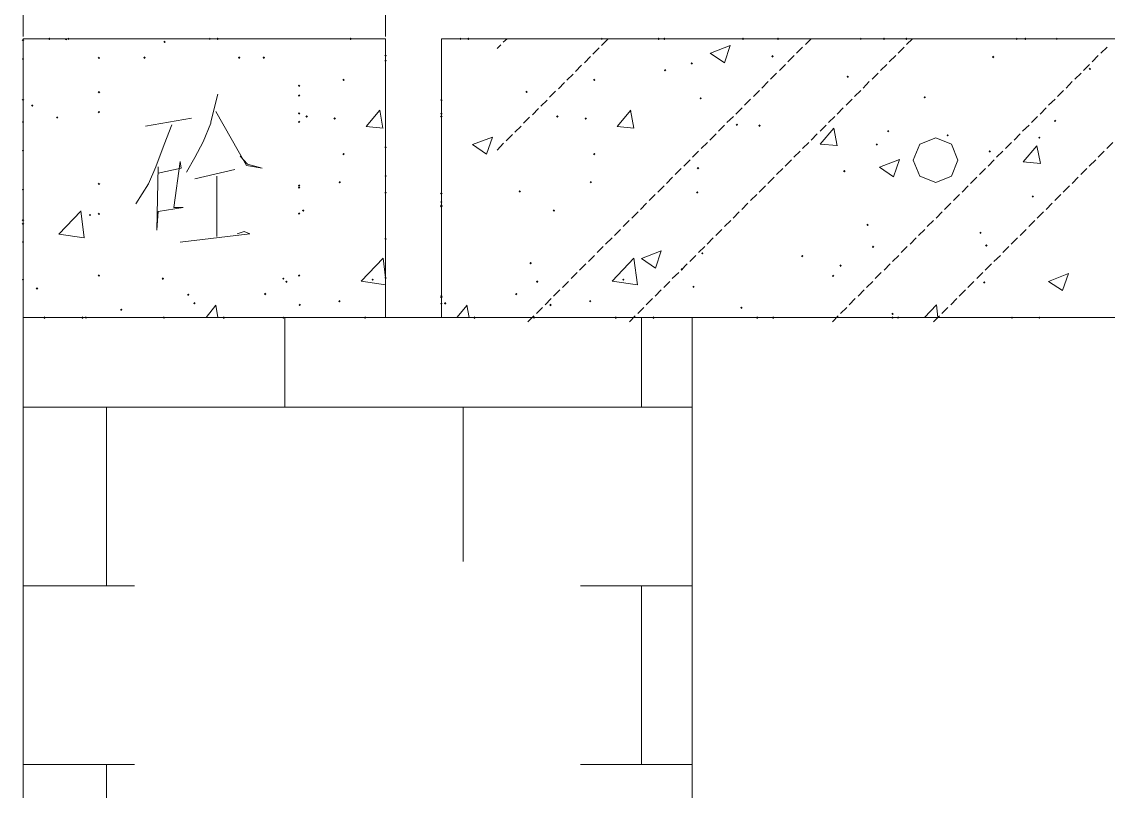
# Model space of a CAD drawing. Header units: millimetres. Extents: x -4415 to 173792, y -78716 to 47289.
# Drawn here: x 9855 to 13265, y 895 to 3310 of the extents above; entities that cross this region are included whole.
import ezdxf

# ---------------------------------------------------------------- set-up
doc = ezdxf.new("R2010")
doc.units = ezdxf.units.MM

msp = doc.modelspace()

# ---------------------------------------------------------------- hatches: boundary and pattern name
h = msp.add_hatch(color=0)
h.dxf.hatch_style = 2
h.paths.add_polyline_path([(9859.1, 3247.6), (9855.1, 3251.5), (9859.1, 3255.5), (9863.1, 3251.5)])
h = msp.add_hatch(color=0)
h.dxf.hatch_style = 2
h.paths.add_polyline_path([(9859.1, 3247.6), (9855.1, 3251.5), (9859.1, 3255.5), (9863.1, 3251.5)])
h = msp.add_hatch(color=0)
h.dxf.hatch_style = 2
h.paths.add_polyline_path([(9859.1, 3247.6), (9855.1, 3251.5), (9859.1, 3255.5), (9863.1, 3251.5)])
h = msp.add_hatch(color=0)
h.dxf.hatch_style = 2
h.paths.add_polyline_path([(9941.7, 3251.9), (9937.8, 3255.8), (9941.7, 3259.8), (9945.7, 3255.8)])
h = msp.add_hatch(color=0)
h.dxf.hatch_style = 2
h.paths.add_polyline_path([(10001.9, 3251.9), (9997.9, 3255.8), (10001.9, 3259.8), (10005.8, 3255.8)])
h = msp.add_hatch(color=0)
h.dxf.hatch_style = 2
h.paths.add_polyline_path([(10001.9, 3251.9), (9997.9, 3255.8), (10001.9, 3259.8), (10005.8, 3255.8)])
h = msp.add_hatch(color=0)
h.dxf.hatch_style = 2
h.paths.add_polyline_path([(10303.5, 3242.2), (10299.5, 3246.2), (10303.5, 3250.1), (10307.5, 3246.2)])
h = msp.add_hatch(color=0)
h.dxf.hatch_style = 2
h.paths.add_polyline_path([(10445.2, 3251.9), (10441.2, 3255.8), (10445.2, 3259.8), (10449.2, 3255.8)])
h = msp.add_hatch(color=0)
h.dxf.hatch_style = 2
h.paths.add_polyline_path([(10445.2, 3251.9), (10441.2, 3255.8), (10445.2, 3259.8), (10449.2, 3255.8)])
h = msp.add_hatch(color=0)
h.dxf.hatch_style = 2
h.paths.add_polyline_path([(10469.9, 3251.9), (10465.9, 3255.8), (10469.9, 3259.8), (10473.9, 3255.8)])
h = msp.add_hatch(color=0)
h.dxf.hatch_style = 2
h.paths.add_polyline_path([(10469.9, 3251.9), (10465.9, 3255.8), (10469.9, 3259.8), (10473.9, 3255.8)])
h = msp.add_hatch(color=0)
h.dxf.hatch_style = 2
h.paths.add_polyline_path([(10469.9, 3251.9), (10465.9, 3255.8), (10469.9, 3259.8), (10473.9, 3255.8)])
h = msp.add_hatch(color=0)
h.dxf.hatch_style = 2
h.paths.add_polyline_path([(10887.5, 3251.9), (10883.5, 3255.8), (10887.5, 3259.8), (10891.5, 3255.8)])
h = msp.add_hatch(color=0)
h.dxf.hatch_style = 2
h.paths.add_polyline_path([(10887.5, 3251.9), (10883.5, 3255.8), (10887.5, 3259.8), (10891.5, 3255.8)])
h = msp.add_hatch(color=0)
h.dxf.hatch_style = 2
h.paths.add_polyline_path([(11232.1, 3251.9), (11228.1, 3255.8), (11232.1, 3259.8), (11236.1, 3255.8)])
h = msp.add_hatch(color=0)
h.dxf.hatch_style = 2
h.paths.add_polyline_path([(11232.1, 3251.9), (11228.1, 3255.8), (11232.1, 3259.8), (11236.1, 3255.8)])
h = msp.add_hatch(color=0)
h.dxf.hatch_style = 2
h.paths.add_polyline_path([(11256.8, 3251.9), (11252.8, 3255.8), (11256.8, 3259.8), (11260.7, 3255.8)])
h = msp.add_hatch(color=0)
h.dxf.hatch_style = 2
h.paths.add_polyline_path([(11256.8, 3251.9), (11252.8, 3255.8), (11256.8, 3259.8), (11260.7, 3255.8)])
h = msp.add_hatch(color=0)
h.dxf.hatch_style = 2
h.paths.add_polyline_path([(11256.8, 3251.9), (11252.8, 3255.8), (11256.8, 3259.8), (11260.7, 3255.8)])
h = msp.add_hatch(color=0)
h.dxf.hatch_style = 2
h.paths.add_polyline_path([(11675.4, 3251.9), (11671.5, 3255.8), (11675.4, 3259.8), (11679.4, 3255.8)])
h = msp.add_hatch(color=0)
h.dxf.hatch_style = 2
h.paths.add_polyline_path([(11675.4, 3251.9), (11671.5, 3255.8), (11675.4, 3259.8), (11679.4, 3255.8)])
h = msp.add_hatch(color=0)
h.dxf.hatch_style = 2
h.paths.add_polyline_path([(11853.6, 3251.9), (11849.7, 3255.8), (11853.6, 3259.8), (11857.6, 3255.8)])
h = msp.add_hatch(color=0)
h.dxf.hatch_style = 2
h.paths.add_polyline_path([(11853.6, 3251.9), (11849.7, 3255.8), (11853.6, 3259.8), (11857.6, 3255.8)])
h = msp.add_hatch(color=0)
h.dxf.hatch_style = 2
h.paths.add_polyline_path([(11871.9, 3251.9), (11867.9, 3255.8), (11871.9, 3259.8), (11875.9, 3255.8)])
h = msp.add_hatch(color=0)
h.dxf.hatch_style = 2
h.paths.add_polyline_path([(11871.9, 3251.9), (11867.9, 3255.8), (11871.9, 3259.8), (11875.9, 3255.8)])
h = msp.add_hatch(color=0)
h.dxf.hatch_style = 2
h.paths.add_polyline_path([(11871.9, 3251.9), (11867.9, 3255.8), (11871.9, 3259.8), (11875.9, 3255.8)])
h = msp.add_hatch(color=0)
h.dxf.hatch_style = 2
h.paths.add_polyline_path([(12118.8, 3251.9), (12114.8, 3255.8), (12118.8, 3259.8), (12122.8, 3255.8)])
h = msp.add_hatch(color=0)
h.dxf.hatch_style = 2
h.paths.add_polyline_path([(12118.8, 3251.9), (12114.8, 3255.8), (12118.8, 3259.8), (12122.8, 3255.8)])
h = msp.add_hatch(color=0)
h.dxf.hatch_style = 2
h.paths.add_polyline_path([(12228.3, 3251.9), (12224.3, 3255.8), (12228.3, 3259.8), (12232.3, 3255.8)])
h = msp.add_hatch(color=0)
h.dxf.hatch_style = 2
h.paths.add_polyline_path([(12488.1, 3251.9), (12484.1, 3255.8), (12488.1, 3259.8), (12492, 3255.8)])
h = msp.add_hatch(color=0)
h.dxf.hatch_style = 2
h.paths.add_polyline_path([(12561.1, 3251.9), (12557.1, 3255.8), (12561.1, 3259.8), (12565, 3255.8)])
h = msp.add_hatch(color=0)
h.dxf.hatch_style = 2
h.paths.add_polyline_path([(12561.1, 3251.9), (12557.1, 3255.8), (12561.1, 3259.8), (12565, 3255.8)])
h = msp.add_hatch(color=0)
h.dxf.hatch_style = 2
h.paths.add_polyline_path([(12630.9, 3251.9), (12626.9, 3255.8), (12630.9, 3259.8), (12634.8, 3255.8)])
h = msp.add_hatch(color=0)
h.dxf.hatch_style = 2
h.paths.add_polyline_path([(12977.6, 3251.9), (12973.6, 3255.8), (12977.6, 3259.8), (12981.6, 3255.8)])
h = msp.add_hatch(color=0)
h.dxf.hatch_style = 2
h.paths.add_polyline_path([(12977.6, 3251.9), (12973.6, 3255.8), (12977.6, 3259.8), (12981.6, 3255.8)])
h = msp.add_hatch(color=0)
h.dxf.hatch_style = 2
h.paths.add_polyline_path([(13004.4, 3251.9), (13000.5, 3255.8), (13004.4, 3259.8), (13008.4, 3255.8)])
h = msp.add_hatch(color=0)
h.dxf.hatch_style = 2
h.paths.add_polyline_path([(13004.4, 3251.9), (13000.5, 3255.8), (13004.4, 3259.8), (13008.4, 3255.8)])
h = msp.add_hatch(color=0)
h.dxf.hatch_style = 2
h.paths.add_polyline_path([(13103.2, 3251.9), (13099.2, 3255.8), (13103.2, 3259.8), (13107.2, 3255.8)])
h = msp.add_hatch(color=0)
h.dxf.hatch_style = 2
h.paths.add_polyline_path([(10997, 3199.3), (10993, 3203.2), (10997, 3207.2), (11001, 3203.2)])
h = msp.add_hatch(color=0)
h.dxf.hatch_style = 2
h.paths.add_polyline_path([(10997, 3199.3), (10993, 3203.2), (10997, 3207.2), (11001, 3203.2)])
h = msp.add_hatch(color=0)
h.dxf.hatch_style = 2
h.paths.add_polyline_path([(9859.1, 3188.5), (9855.1, 3192.5), (9859.1, 3196.5), (9863.1, 3192.5)])
h = msp.add_hatch(color=0)
h.dxf.hatch_style = 2
h.paths.add_polyline_path([(9859.1, 3188.5), (9855.1, 3192.5), (9859.1, 3196.5), (9863.1, 3192.5)])
h = msp.add_hatch(color=0)
h.dxf.hatch_style = 2
h.paths.add_polyline_path([(10097.4, 3191.7), (10093.4, 3195.7), (10097.4, 3199.7), (10101.4, 3195.7)])
h = msp.add_hatch(color=0)
h.dxf.hatch_style = 2
h.paths.add_polyline_path([(10240.2, 3192.8), (10236.2, 3196.8), (10240.2, 3200.8), (10244.1, 3196.8)])
h = msp.add_hatch(color=0)
h.dxf.hatch_style = 2
h.paths.add_polyline_path([(10240.2, 3192.8), (10236.2, 3196.8), (10240.2, 3200.8), (10244.1, 3196.8)])
h = msp.add_hatch(color=0)
h.dxf.hatch_style = 2
h.paths.add_polyline_path([(10537.5, 3192.8), (10533.6, 3196.8), (10537.5, 3200.8), (10541.5, 3196.8)])
h = msp.add_hatch(color=0)
h.dxf.hatch_style = 2
h.paths.add_polyline_path([(10614.8, 3192.8), (10610.9, 3196.8), (10614.8, 3200.8), (10618.8, 3196.8)])
h = msp.add_hatch(color=0)
h.dxf.hatch_style = 2
h.paths.add_polyline_path([(10614.8, 3192.8), (10610.9, 3196.8), (10614.8, 3200.8), (10618.8, 3196.8)])
h = msp.add_hatch(color=0)
h.dxf.hatch_style = 2
h.paths.add_polyline_path([(10614.8, 3192.8), (10610.9, 3196.8), (10614.8, 3200.8), (10618.8, 3196.8)])
h = msp.add_hatch(color=0)
h.dxf.hatch_style = 2
h.paths.add_polyline_path([(10997, 3183.2), (10993, 3187.1), (10997, 3191.1), (11001, 3187.1)])
h = msp.add_hatch(color=0)
h.dxf.hatch_style = 2
h.paths.add_polyline_path([(11957.8, 3174.6), (11953.8, 3178.5), (11957.8, 3182.5), (11961.7, 3178.5)])
h = msp.add_hatch(color=0)
h.dxf.hatch_style = 2
h.paths.add_polyline_path([(12211.1, 3197.1), (12207.1, 3201.1), (12211.1, 3205.1), (12215.1, 3201.1)])
h = msp.add_hatch(color=0)
h.dxf.hatch_style = 2
h.paths.add_polyline_path([(12903.5, 3195), (12899.5, 3198.9), (12903.5, 3202.9), (12907.5, 3198.9)])
h = msp.add_hatch(color=0)
h.dxf.hatch_style = 2
h.paths.add_polyline_path([(11874, 3153.1), (11870.1, 3157.1), (11874, 3161), (11878, 3157.1)])
h = msp.add_hatch(color=0)
h.dxf.hatch_style = 2
h.paths.add_polyline_path([(12447.3, 3132.7), (12443.3, 3136.7), (12447.3, 3140.6), (12451.3, 3136.7)])
h = msp.add_hatch(color=0)
h.dxf.hatch_style = 2
h.paths.add_polyline_path([(13207.3, 3157.4), (13203.3, 3161.4), (13207.3, 3165.3), (13211.3, 3161.4)])
h = msp.add_hatch(color=0)
h.dxf.hatch_style = 2
h.paths.add_polyline_path([(10725.4, 3104.8), (10721.4, 3108.8), (10725.4, 3112.7), (10729.4, 3108.8)])
h = msp.add_hatch(color=0)
h.dxf.hatch_style = 2
h.paths.add_polyline_path([(10725.4, 3104.8), (10721.4, 3108.8), (10725.4, 3112.7), (10729.4, 3108.8)])
h = msp.add_hatch(color=0)
h.dxf.hatch_style = 2
h.paths.add_polyline_path([(10865, 3123), (10861, 3127), (10865, 3131), (10868.9, 3127)])
h = msp.add_hatch(color=0)
h.dxf.hatch_style = 2
h.paths.add_polyline_path([(11651.8, 3123), (11647.9, 3127), (11651.8, 3131), (11655.8, 3127)])
h = msp.add_hatch(color=0)
h.dxf.hatch_style = 2
h.paths.add_polyline_path([(9859.1, 3060.8), (9855.1, 3064.7), (9859.1, 3068.7), (9863.1, 3064.7)])
h = msp.add_hatch(color=0)
h.dxf.hatch_style = 2
h.paths.add_polyline_path([(9859.1, 3060.8), (9855.1, 3064.7), (9859.1, 3068.7), (9863.1, 3064.7)])
h = msp.add_hatch(color=0)
h.dxf.hatch_style = 2
h.paths.add_polyline_path([(10097.4, 3084.4), (10093.4, 3088.4), (10097.4, 3092.3), (10101.4, 3088.4)])
h = msp.add_hatch(color=0)
h.dxf.hatch_style = 2
h.paths.add_polyline_path([(10725.4, 3073.7), (10721.4, 3077.6), (10725.4, 3081.6), (10729.4, 3077.6)])
h = msp.add_hatch(color=0)
h.dxf.hatch_style = 2
h.paths.add_polyline_path([(10725.4, 3073.7), (10721.4, 3077.6), (10725.4, 3081.6), (10729.4, 3077.6)])
h = msp.add_hatch(color=0)
h.dxf.hatch_style = 2
h.paths.add_polyline_path([(11439.3, 3085.5), (11435.3, 3089.4), (11439.3, 3093.4), (11443.2, 3089.4)])
h = msp.add_hatch(color=0)
h.dxf.hatch_style = 2
h.paths.add_polyline_path([(11985.7, 3065.1), (11981.7, 3069), (11985.7, 3073), (11989.7, 3069)])
h = msp.add_hatch(color=0)
h.dxf.hatch_style = 2
h.paths.add_polyline_path([(12688.8, 3068.3), (12684.8, 3072.3), (12688.8, 3076.2), (12692.8, 3072.3)])
h = msp.add_hatch(color=0)
h.dxf.hatch_style = 2
h.paths.add_polyline_path([(9888.1, 3042.5), (9884.1, 3046.5), (9888.1, 3050.5), (9892, 3046.5)])
h = msp.add_hatch(color=0)
h.dxf.hatch_style = 2
h.paths.add_polyline_path([(11172, 3059.7), (11168, 3063.7), (11172, 3067.6), (11175.9, 3063.7)])
h = msp.add_hatch(color=0)
h.dxf.hatch_style = 2
h.paths.add_polyline_path([(11172, 3059.7), (11168, 3063.7), (11172, 3067.6), (11175.9, 3063.7)])
h = msp.add_hatch(color=0)
h.dxf.hatch_style = 2
h.paths.add_polyline_path([(9966.4, 3005), (9962.5, 3008.9), (9966.4, 3012.9), (9970.4, 3008.9)])
h = msp.add_hatch(color=0)
h.dxf.hatch_style = 2
h.paths.add_polyline_path([(10097.4, 3022.1), (10093.4, 3026.1), (10097.4, 3030.1), (10101.4, 3026.1)])
h = msp.add_hatch(color=0)
h.dxf.hatch_style = 2
h.paths.add_polyline_path([(10097.4, 3022.1), (10093.4, 3026.1), (10097.4, 3030.1), (10101.4, 3026.1)])
h = msp.add_hatch(color=0)
h.dxf.hatch_style = 2
h.paths.add_polyline_path([(10725.4, 3017.8), (10721.4, 3021.8), (10725.4, 3025.8), (10729.4, 3021.8)])
h = msp.add_hatch(color=0)
h.dxf.hatch_style = 2
h.paths.add_polyline_path([(10749, 3008.2), (10745, 3012.1), (10749, 3016.1), (10753, 3012.1)])
h = msp.add_hatch(color=0)
h.dxf.hatch_style = 2
h.paths.add_polyline_path([(10837, 3001.7), (10833.1, 3005.7), (10837, 3009.7), (10841, 3005.7)])
h = msp.add_hatch(color=0)
h.dxf.hatch_style = 2
h.paths.add_polyline_path([(11172, 3016.8), (11168, 3020.7), (11172, 3024.7), (11175.9, 3020.7)])
h = msp.add_hatch(color=0)
h.dxf.hatch_style = 2
h.paths.add_polyline_path([(11172, 3016.8), (11168, 3020.7), (11172, 3024.7), (11175.9, 3020.7)])
h = msp.add_hatch(color=0)
h.dxf.hatch_style = 2
h.paths.add_polyline_path([(11172, 3016.8), (11168, 3020.7), (11172, 3024.7), (11175.9, 3020.7)])
h = msp.add_hatch(color=0)
h.dxf.hatch_style = 2
h.paths.add_polyline_path([(11172, 3008.2), (11168, 3012.1), (11172, 3016.1), (11175.9, 3012.1)])
h = msp.add_hatch(color=0)
h.dxf.hatch_style = 2
h.paths.add_polyline_path([(11172, 3008.2), (11168, 3012.1), (11172, 3016.1), (11175.9, 3012.1)])
h = msp.add_hatch(color=0)
h.dxf.hatch_style = 2
h.paths.add_polyline_path([(11172, 3008.2), (11168, 3012.1), (11172, 3016.1), (11175.9, 3012.1)])
h = msp.add_hatch(color=0)
h.dxf.hatch_style = 2
h.paths.add_polyline_path([(11535.9, 3008.2), (11531.9, 3012.1), (11535.9, 3016.1), (11539.9, 3012.1)])
h = msp.add_hatch(color=0)
h.dxf.hatch_style = 2
h.paths.add_polyline_path([(11625, 3001.7), (11621, 3005.7), (11625, 3009.7), (11629, 3005.7)])
h = msp.add_hatch(color=0)
h.dxf.hatch_style = 2
h.paths.add_polyline_path([(13097.8, 2994.2), (13093.9, 2998.2), (13097.8, 3002.2), (13101.8, 2998.2)])
h = msp.add_hatch(color=0)
h.dxf.hatch_style = 2
h.paths.add_polyline_path([(9859.1, 2991), (9855.1, 2995), (9859.1, 2998.9), (9863.1, 2995)])
h = msp.add_hatch(color=0)
h.dxf.hatch_style = 2
h.paths.add_polyline_path([(9859.1, 2991), (9855.1, 2995), (9859.1, 2998.9), (9863.1, 2995)])
h = msp.add_hatch(color=0)
h.dxf.hatch_style = 2
h.paths.add_polyline_path([(9859.1, 2991), (9855.1, 2995), (9859.1, 2998.9), (9863.1, 2995)])
h = msp.add_hatch(color=0)
h.dxf.hatch_style = 2
h.paths.add_polyline_path([(10725.4, 2991), (10721.4, 2995), (10725.4, 2998.9), (10729.4, 2995)])
h = msp.add_hatch(color=0)
h.dxf.hatch_style = 2
h.paths.add_polyline_path([(10725.4, 2991), (10721.4, 2995), (10725.4, 2998.9), (10729.4, 2995)])
h = msp.add_hatch(color=0)
h.dxf.hatch_style = 2
h.paths.add_polyline_path([(10725.4, 2991), (10721.4, 2995), (10725.4, 2998.9), (10729.4, 2995)])
h = msp.add_hatch(color=0)
h.dxf.hatch_style = 2
h.paths.add_polyline_path([(12099.5, 2982.4), (12095.5, 2986.4), (12099.5, 2990.4), (12103.4, 2986.4)])
h = msp.add_hatch(color=0)
h.dxf.hatch_style = 2
h.paths.add_polyline_path([(12170.3, 2979.2), (12166.4, 2983.2), (12170.3, 2987.1), (12174.3, 2983.2)])
h = msp.add_hatch(color=0)
h.dxf.hatch_style = 2
h.paths.add_polyline_path([(12574, 2962), (12570, 2966), (12574, 2970), (12577.9, 2966)])
h = msp.add_hatch(color=0)
h.dxf.hatch_style = 2
h.paths.add_polyline_path([(12760.7, 2949.1), (12756.8, 2953.1), (12760.7, 2957.1), (12764.7, 2953.1)])
h = msp.add_hatch(color=0)
h.dxf.hatch_style = 2
h.paths.add_polyline_path([(13048.4, 2941.6), (13044.5, 2945.6), (13048.4, 2949.6), (13052.4, 2945.6)])
h = msp.add_hatch(color=0)
h.dxf.hatch_style = 2
h.paths.add_polyline_path([(9859.1, 2900.8), (9855.1, 2904.8), (9859.1, 2908.8), (9863.1, 2904.8)])
h = msp.add_hatch(color=0)
h.dxf.hatch_style = 2
h.paths.add_polyline_path([(9859.1, 2900.8), (9855.1, 2904.8), (9859.1, 2908.8), (9863.1, 2904.8)])
h = msp.add_hatch(color=0)
h.dxf.hatch_style = 2
h.paths.add_polyline_path([(10997, 2911.6), (10993, 2915.5), (10997, 2919.5), (11001, 2915.5)])
h = msp.add_hatch(color=0)
h.dxf.hatch_style = 2
h.paths.add_polyline_path([(10997, 2911.6), (10993, 2915.5), (10997, 2919.5), (11001, 2915.5)])
h = msp.add_hatch(color=0)
h.dxf.hatch_style = 2
h.paths.add_polyline_path([(12538.5, 2920.1), (12534.6, 2924.1), (12538.5, 2928.1), (12542.5, 2924.1)])
h = msp.add_hatch(color=0)
h.dxf.hatch_style = 2
h.paths.add_polyline_path([(12892.8, 2898.7), (12888.8, 2902.7), (12892.8, 2906.6), (12896.8, 2902.7)])
h = msp.add_hatch(color=0)
h.dxf.hatch_style = 2
h.paths.add_polyline_path([(10865, 2890.1), (10861, 2894.1), (10865, 2898), (10868.9, 2894.1)])
h = msp.add_hatch(color=0)
h.dxf.hatch_style = 2
h.paths.add_polyline_path([(11651.8, 2890.1), (11647.9, 2894.1), (11651.8, 2898), (11655.8, 2894.1)])
h = msp.add_hatch(color=0)
h.dxf.hatch_style = 2
h.paths.add_polyline_path([(11977.1, 2846.1), (11973.1, 2850), (11977.1, 2854), (11981.1, 2850)])
h = msp.add_hatch(color=0)
h.dxf.hatch_style = 2
h.paths.add_polyline_path([(12436.5, 2836.4), (12432.6, 2840.4), (12436.5, 2844.4), (12440.5, 2840.4)])
h = msp.add_hatch(color=0)
h.dxf.hatch_style = 2
h.paths.add_polyline_path([(10097.4, 2796.7), (10093.4, 2800.7), (10097.4, 2804.6), (10101.4, 2800.7)])
h = msp.add_hatch(color=0)
h.dxf.hatch_style = 2
h.paths.add_polyline_path([(10725.4, 2791.3), (10721.4, 2795.3), (10725.4, 2799.3), (10729.4, 2795.3)])
h = msp.add_hatch(color=0)
h.dxf.hatch_style = 2
h.paths.add_polyline_path([(10725.4, 2791.3), (10721.4, 2795.3), (10725.4, 2799.3), (10729.4, 2795.3)])
h = msp.add_hatch(color=0)
h.dxf.hatch_style = 2
h.paths.add_polyline_path([(10725.4, 2791.3), (10721.4, 2795.3), (10725.4, 2799.3), (10729.4, 2795.3)])
h = msp.add_hatch(color=0)
h.dxf.hatch_style = 2
h.paths.add_polyline_path([(10853.1, 2802.1), (10849.2, 2806), (10853.1, 2810), (10857.1, 2806)])
h = msp.add_hatch(color=0)
h.dxf.hatch_style = 2
h.paths.add_polyline_path([(10997, 2821.4), (10993, 2825.4), (10997, 2829.3), (11001, 2825.4)])
h = msp.add_hatch(color=0)
h.dxf.hatch_style = 2
h.paths.add_polyline_path([(10997, 2821.4), (10993, 2825.4), (10997, 2829.3), (11001, 2825.4)])
h = msp.add_hatch(color=0)
h.dxf.hatch_style = 2
h.paths.add_polyline_path([(11641.1, 2802.1), (11637.1, 2806), (11641.1, 2810), (11645.1, 2806)])
h = msp.add_hatch(color=0)
h.dxf.hatch_style = 2
h.paths.add_polyline_path([(9859.1, 2778.4), (9855.1, 2782.4), (9859.1, 2786.4), (9863.1, 2782.4)])
h = msp.add_hatch(color=0)
h.dxf.hatch_style = 2
h.paths.add_polyline_path([(9859.1, 2778.4), (9855.1, 2782.4), (9859.1, 2786.4), (9863.1, 2782.4)])
h = msp.add_hatch(color=0)
h.dxf.hatch_style = 2
h.paths.add_polyline_path([(9859.1, 2778.4), (9855.1, 2782.4), (9859.1, 2786.4), (9863.1, 2782.4)])
h = msp.add_hatch(color=0)
h.dxf.hatch_style = 2
h.paths.add_polyline_path([(10725.4, 2784.9), (10721.4, 2788.9), (10725.4, 2792.8), (10729.4, 2788.9)])
h = msp.add_hatch(color=0)
h.dxf.hatch_style = 2
h.paths.add_polyline_path([(10725.4, 2784.9), (10721.4, 2788.9), (10725.4, 2792.8), (10729.4, 2788.9)])
h = msp.add_hatch(color=0)
h.dxf.hatch_style = 2
h.paths.add_polyline_path([(10725.4, 2784.9), (10721.4, 2788.9), (10725.4, 2792.8), (10729.4, 2788.9)])
h = msp.add_hatch(color=0)
h.dxf.hatch_style = 2
h.paths.add_polyline_path([(10997, 2768.8), (10993, 2772.8), (10997, 2776.7), (11001, 2772.8)])
h = msp.add_hatch(color=0)
h.dxf.hatch_style = 2
h.paths.add_polyline_path([(11172, 2766.6), (11168, 2770.6), (11172, 2774.6), (11175.9, 2770.6)])
h = msp.add_hatch(color=0)
h.dxf.hatch_style = 2
h.paths.add_polyline_path([(11172, 2766.6), (11168, 2770.6), (11172, 2774.6), (11175.9, 2770.6)])
h = msp.add_hatch(color=0)
h.dxf.hatch_style = 2
h.paths.add_polyline_path([(11417.8, 2773.1), (11413.8, 2777.1), (11417.8, 2781), (11421.8, 2777.1)])
h = msp.add_hatch(color=0)
h.dxf.hatch_style = 2
h.paths.add_polyline_path([(11974.9, 2769.9), (11971, 2773.8), (11974.9, 2777.8), (11978.9, 2773.8)])
h = msp.add_hatch(color=0)
h.dxf.hatch_style = 2
h.paths.add_polyline_path([(13028, 2757), (13024.1, 2760.9), (13028, 2764.9), (13032, 2760.9)])
h = msp.add_hatch(color=0)
h.dxf.hatch_style = 2
h.paths.add_polyline_path([(11172, 2739.8), (11168, 2743.8), (11172, 2747.7), (11175.9, 2743.8)])
h = msp.add_hatch(color=0)
h.dxf.hatch_style = 2
h.paths.add_polyline_path([(11172, 2739.8), (11168, 2743.8), (11172, 2747.7), (11175.9, 2743.8)])
h = msp.add_hatch(color=0)
h.dxf.hatch_style = 2
h.paths.add_polyline_path([(11172, 2729.1), (11168, 2733), (11172, 2737), (11175.9, 2733)])
h = msp.add_hatch(color=0)
h.dxf.hatch_style = 2
h.paths.add_polyline_path([(11172, 2729.1), (11168, 2733), (11172, 2737), (11175.9, 2733)])
h = msp.add_hatch(color=0)
h.dxf.hatch_style = 2
h.paths.add_polyline_path([(11172, 2729.1), (11168, 2733), (11172, 2737), (11175.9, 2733)])
h = msp.add_hatch(color=0)
h.dxf.hatch_style = 2
h.paths.add_polyline_path([(11172, 2725.8), (11168, 2729.8), (11172, 2733.8), (11175.9, 2729.8)])
h = msp.add_hatch(color=0)
h.dxf.hatch_style = 2
h.paths.add_polyline_path([(11172, 2725.8), (11168, 2729.8), (11172, 2733.8), (11175.9, 2729.8)])
h = msp.add_hatch(color=0)
h.dxf.hatch_style = 2
h.paths.add_polyline_path([(11172, 2725.8), (11168, 2729.8), (11172, 2733.8), (11175.9, 2729.8)])
h = msp.add_hatch(color=0)
h.dxf.hatch_style = 2
h.paths.add_polyline_path([(10069.5, 2699), (10065.5, 2703), (10069.5, 2707), (10073.5, 2703)])
h = msp.add_hatch(color=0)
h.dxf.hatch_style = 2
h.paths.add_polyline_path([(10097.4, 2702.2), (10093.4, 2706.2), (10097.4, 2710.2), (10101.4, 2706.2)])
h = msp.add_hatch(color=0)
h.dxf.hatch_style = 2
h.paths.add_polyline_path([(10725.4, 2703.3), (10721.4, 2707.3), (10725.4, 2711.2), (10729.4, 2707.3)])
h = msp.add_hatch(color=0)
h.dxf.hatch_style = 2
h.paths.add_polyline_path([(10725.4, 2703.3), (10721.4, 2707.3), (10725.4, 2711.2), (10729.4, 2707.3)])
h = msp.add_hatch(color=0)
h.dxf.hatch_style = 2
h.paths.add_polyline_path([(10725.4, 2703.3), (10721.4, 2707.3), (10725.4, 2711.2), (10729.4, 2707.3)])
h = msp.add_hatch(color=0)
h.dxf.hatch_style = 2
h.paths.add_polyline_path([(10738.3, 2713), (10734.3, 2716.9), (10738.3, 2720.9), (10742.3, 2716.9)])
h = msp.add_hatch(color=0)
h.dxf.hatch_style = 2
h.paths.add_polyline_path([(11525.2, 2713), (11521.2, 2716.9), (11525.2, 2720.9), (11529.1, 2716.9)])
h = msp.add_hatch(color=0)
h.dxf.hatch_style = 2
h.paths.add_polyline_path([(9859.1, 2682.9), (9855.1, 2686.9), (9859.1, 2690.8), (9863.1, 2686.9)])
h = msp.add_hatch(color=0)
h.dxf.hatch_style = 2
h.paths.add_polyline_path([(9859.1, 2682.9), (9855.1, 2686.9), (9859.1, 2690.8), (9863.1, 2686.9)])
h = msp.add_hatch(color=0)
h.dxf.hatch_style = 2
h.paths.add_polyline_path([(9859.1, 2671.1), (9855.1, 2675.1), (9859.1, 2679), (9863.1, 2675.1)])
h = msp.add_hatch(color=0)
h.dxf.hatch_style = 2
h.paths.add_polyline_path([(12509.5, 2667.9), (12505.6, 2671.8), (12509.5, 2675.8), (12513.5, 2671.8)])
h = msp.add_hatch(color=0)
h.dxf.hatch_style = 2
h.paths.add_polyline_path([(10997, 2623.9), (10993, 2627.8), (10997, 2631.8), (11001, 2627.8)])
h = msp.add_hatch(color=0)
h.dxf.hatch_style = 2
h.paths.add_polyline_path([(10997, 2623.9), (10993, 2627.8), (10997, 2631.8), (11001, 2627.8)])
h = msp.add_hatch(color=0)
h.dxf.hatch_style = 2
h.paths.add_polyline_path([(12863.8, 2643.2), (12859.8, 2647.2), (12863.8, 2651.1), (12867.8, 2647.2)])
h = msp.add_hatch(color=0)
h.dxf.hatch_style = 2
h.paths.add_polyline_path([(9859.1, 2614.2), (9855.1, 2618.2), (9859.1, 2622.1), (9863.1, 2618.2)])
h = msp.add_hatch(color=0)
h.dxf.hatch_style = 2
h.paths.add_polyline_path([(9859.1, 2614.2), (9855.1, 2618.2), (9859.1, 2622.1), (9863.1, 2618.2)])
h = msp.add_hatch(color=0)
h.dxf.hatch_style = 2
h.paths.add_polyline_path([(12526.7, 2599.2), (12522.8, 2603.1), (12526.7, 2607.1), (12530.7, 2603.1)])
h = msp.add_hatch(color=0)
h.dxf.hatch_style = 2
h.paths.add_polyline_path([(12882.1, 2603.5), (12878.1, 2607.4), (12882.1, 2611.4), (12886, 2607.4)])
h = msp.add_hatch(color=0)
h.dxf.hatch_style = 2
h.paths.add_polyline_path([(11991, 2578.8), (11987.1, 2582.7), (11991, 2586.7), (11995, 2582.7)])
h = msp.add_hatch(color=0)
h.dxf.hatch_style = 2
h.paths.add_polyline_path([(12304.5, 2570.2), (12300.5, 2574.2), (12304.5, 2578.1), (12308.5, 2574.2)])
h = msp.add_hatch(color=0)
h.dxf.hatch_style = 2
h.paths.add_polyline_path([(11452.2, 2547.6), (11448.2, 2551.6), (11452.2, 2555.6), (11456.1, 2551.6)])
h = msp.add_hatch(color=0)
h.dxf.hatch_style = 2
h.paths.add_polyline_path([(11926.6, 2528.3), (11922.7, 2532.3), (11926.6, 2536.3), (11930.6, 2532.3)])
h = msp.add_hatch(color=0)
h.dxf.hatch_style = 2
h.paths.add_polyline_path([(12424.7, 2540.1), (12420.8, 2544.1), (12424.7, 2548.1), (12428.7, 2544.1)])
h = msp.add_hatch(color=0)
h.dxf.hatch_style = 2
h.paths.add_polyline_path([(9859.1, 2496.1), (9855.1, 2500.1), (9859.1, 2504.1), (9863.1, 2500.1)])
h = msp.add_hatch(color=0)
h.dxf.hatch_style = 2
h.paths.add_polyline_path([(10097.4, 2509), (10093.4, 2513), (10097.4, 2516.9), (10101.4, 2513)])
h = msp.add_hatch(color=0)
h.dxf.hatch_style = 2
h.paths.add_polyline_path([(10298.1, 2499.3), (10294.2, 2503.3), (10298.1, 2507.3), (10302.1, 2503.3)])
h = msp.add_hatch(color=0)
h.dxf.hatch_style = 2
h.paths.add_polyline_path([(10676, 2499.3), (10672, 2503.3), (10676, 2507.3), (10680, 2503.3)])
h = msp.add_hatch(color=0)
h.dxf.hatch_style = 2
h.paths.add_polyline_path([(10676, 2499.3), (10672, 2503.3), (10676, 2507.3), (10680, 2503.3)])
h = msp.add_hatch(color=0)
h.dxf.hatch_style = 2
h.paths.add_polyline_path([(10685.7, 2489.7), (10681.7, 2493.6), (10685.7, 2497.6), (10689.6, 2493.6)])
h = msp.add_hatch(color=0)
h.dxf.hatch_style = 2
h.paths.add_polyline_path([(10725.4, 2509), (10721.4, 2513), (10725.4, 2516.9), (10729.4, 2513)])
h = msp.add_hatch(color=0)
h.dxf.hatch_style = 2
h.paths.add_polyline_path([(10956.2, 2496.1), (10952.2, 2500.1), (10956.2, 2504.1), (10960.2, 2500.1)])
h = msp.add_hatch(color=0)
h.dxf.hatch_style = 2
h.paths.add_polyline_path([(10997, 2501.5), (10993, 2505.5), (10997, 2509.4), (11001, 2505.5)])
h = msp.add_hatch(color=0)
h.dxf.hatch_style = 2
h.paths.add_polyline_path([(11472.5, 2489.7), (11468.6, 2493.6), (11472.5, 2497.6), (11476.5, 2493.6)])
h = msp.add_hatch(color=0)
h.dxf.hatch_style = 2
h.paths.add_polyline_path([(11743.1, 2496.1), (11739.1, 2500.1), (11743.1, 2504.1), (11747, 2500.1)])
h = msp.add_hatch(color=0)
h.dxf.hatch_style = 2
h.paths.add_polyline_path([(12401.1, 2507.9), (12397.2, 2511.9), (12401.1, 2515.9), (12405.1, 2511.9)])
h = msp.add_hatch(color=0)
h.dxf.hatch_style = 2
h.paths.add_polyline_path([(12875.6, 2487.5), (12871.6, 2491.5), (12875.6, 2495.5), (12879.6, 2491.5)])
h = msp.add_hatch(color=0)
h.dxf.hatch_style = 2
h.paths.add_polyline_path([(9903.1, 2468.2), (9899.1, 2472.2), (9903.1, 2476.2), (9907.1, 2472.2)])
h = msp.add_hatch(color=0)
h.dxf.hatch_style = 2
h.paths.add_polyline_path([(10377.6, 2448.9), (10373.6, 2452.9), (10377.6, 2456.8), (10381.6, 2452.9)])
h = msp.add_hatch(color=0)
h.dxf.hatch_style = 2
h.paths.add_polyline_path([(10619.1, 2451), (10615.1, 2455), (10619.1, 2459), (10623.1, 2455)])
h = msp.add_hatch(color=0)
h.dxf.hatch_style = 2
h.paths.add_polyline_path([(11407.1, 2451), (11403.1, 2455), (11407.1, 2459), (11411, 2455)])
h = msp.add_hatch(color=0)
h.dxf.hatch_style = 2
h.paths.add_polyline_path([(11963.1, 2473.6), (11959.2, 2477.5), (11963.1, 2481.5), (11967.1, 2477.5)])
h = msp.add_hatch(color=0)
h.dxf.hatch_style = 2
h.paths.add_polyline_path([(10396.9, 2422), (10392.9, 2426), (10396.9, 2430), (10400.9, 2426)])
h = msp.add_hatch(color=0)
h.dxf.hatch_style = 2
h.paths.add_polyline_path([(10727.5, 2416.7), (10723.6, 2420.7), (10727.5, 2424.6), (10731.5, 2420.7)])
h = msp.add_hatch(color=0)
h.dxf.hatch_style = 2
h.paths.add_polyline_path([(10852.1, 2428.5), (10848.1, 2432.5), (10852.1, 2436.4), (10856, 2432.5)])
h = msp.add_hatch(color=0)
h.dxf.hatch_style = 2
h.paths.add_polyline_path([(11172, 2444.6), (11168, 2448.6), (11172, 2452.5), (11175.9, 2448.6)])
h = msp.add_hatch(color=0)
h.dxf.hatch_style = 2
h.paths.add_polyline_path([(11172, 2444.6), (11168, 2448.6), (11172, 2452.5), (11175.9, 2448.6)])
h = msp.add_hatch(color=0)
h.dxf.hatch_style = 2
h.paths.add_polyline_path([(11172, 2441.4), (11168, 2445.3), (11172, 2449.3), (11175.9, 2445.3)])
h = msp.add_hatch(color=0)
h.dxf.hatch_style = 2
h.paths.add_polyline_path([(11172, 2441.4), (11168, 2445.3), (11172, 2449.3), (11175.9, 2445.3)])
h = msp.add_hatch(color=0)
h.dxf.hatch_style = 2
h.paths.add_polyline_path([(11172, 2441.4), (11168, 2445.3), (11172, 2449.3), (11175.9, 2445.3)])
h = msp.add_hatch(color=0)
h.dxf.hatch_style = 2
h.paths.add_polyline_path([(11172, 2421), (11168, 2424.9), (11172, 2428.9), (11175.9, 2424.9)])
h = msp.add_hatch(color=0)
h.dxf.hatch_style = 2
h.paths.add_polyline_path([(11172, 2421), (11168, 2424.9), (11172, 2428.9), (11175.9, 2424.9)])
h = msp.add_hatch(color=0)
h.dxf.hatch_style = 2
h.paths.add_polyline_path([(11183.8, 2422), (11179.8, 2426), (11183.8, 2430), (11187.8, 2426)])
h = msp.add_hatch(color=0)
h.dxf.hatch_style = 2
h.paths.add_polyline_path([(11514.4, 2416.7), (11510.4, 2420.7), (11514.4, 2424.6), (11518.4, 2420.7)])
h = msp.add_hatch(color=0)
h.dxf.hatch_style = 2
h.paths.add_polyline_path([(11638.9, 2428.5), (11635, 2432.5), (11638.9, 2436.4), (11642.9, 2432.5)])
h = msp.add_hatch(color=0)
h.dxf.hatch_style = 2
h.paths.add_polyline_path([(10167.2, 2401.6), (10163.2, 2405.6), (10167.2, 2409.6), (10171.2, 2405.6)])
h = msp.add_hatch(color=0)
h.dxf.hatch_style = 2
h.paths.add_polyline_path([(12113.4, 2408.1), (12109.5, 2412.1), (12113.4, 2416), (12117.4, 2412.1)])
h = msp.add_hatch(color=0)
h.dxf.hatch_style = 2
h.paths.add_polyline_path([(12587.9, 2388.8), (12583.9, 2392.7), (12587.9, 2396.7), (12591.9, 2392.7)])
h = msp.add_hatch(color=0)
h.dxf.hatch_style = 2
h.paths.add_polyline_path([(9926.7, 2377), (9922.7, 2380.9), (9926.7, 2384.9), (9930.7, 2380.9)])
h = msp.add_hatch(color=0)
h.dxf.hatch_style = 2
h.paths.add_polyline_path([(9926.7, 2377), (9922.7, 2380.9), (9926.7, 2384.9), (9930.7, 2380.9)])
h = msp.add_hatch(color=0)
h.dxf.hatch_style = 2
h.paths.add_polyline_path([(10045.9, 2377), (10041.9, 2380.9), (10045.9, 2384.9), (10049.8, 2380.9)])
h = msp.add_hatch(color=0)
h.dxf.hatch_style = 2
h.paths.add_polyline_path([(10056.6, 2377), (10052.6, 2380.9), (10056.6, 2384.9), (10060.6, 2380.9)])
h = msp.add_hatch(color=0)
h.dxf.hatch_style = 2
h.paths.add_polyline_path([(10056.6, 2377), (10052.6, 2380.9), (10056.6, 2384.9), (10060.6, 2380.9)])
h = msp.add_hatch(color=0)
h.dxf.hatch_style = 2
h.paths.add_polyline_path([(10301.4, 2377), (10297.4, 2380.9), (10301.4, 2384.9), (10305.3, 2380.9)])
h = msp.add_hatch(color=0)
h.dxf.hatch_style = 2
h.paths.add_polyline_path([(10301.4, 2377), (10297.4, 2380.9), (10301.4, 2384.9), (10305.3, 2380.9)])
h = msp.add_hatch(color=0)
h.dxf.hatch_style = 2
h.paths.add_polyline_path([(10301.4, 2377), (10297.4, 2380.9), (10301.4, 2384.9), (10305.3, 2380.9)])
h = msp.add_hatch(color=0)
h.dxf.hatch_style = 2
h.paths.add_polyline_path([(10489.2, 2377), (10485.3, 2380.9), (10489.2, 2384.9), (10493.2, 2380.9)])
h = msp.add_hatch(color=0)
h.dxf.hatch_style = 2
h.paths.add_polyline_path([(10676, 2377), (10672, 2380.9), (10676, 2384.9), (10680, 2380.9)])
h = msp.add_hatch(color=0)
h.dxf.hatch_style = 2
h.paths.add_polyline_path([(10676, 2377), (10672, 2380.9), (10676, 2384.9), (10680, 2380.9)])
h = msp.add_hatch(color=0)
h.dxf.hatch_style = 2
h.paths.add_polyline_path([(10676, 2377), (10672, 2380.9), (10676, 2384.9), (10680, 2380.9)])
h = msp.add_hatch(color=0)
h.dxf.hatch_style = 2
h.paths.add_polyline_path([(10932.6, 2377), (10928.6, 2380.9), (10932.6, 2384.9), (10936.6, 2380.9)])
h = msp.add_hatch(color=0)
h.dxf.hatch_style = 2
h.paths.add_polyline_path([(11276.1, 2377), (11272.1, 2380.9), (11276.1, 2384.9), (11280.1, 2380.9)])
h = msp.add_hatch(color=0)
h.dxf.hatch_style = 2
h.paths.add_polyline_path([(11462.9, 2377), (11458.9, 2380.9), (11462.9, 2384.9), (11466.9, 2380.9)])
h = msp.add_hatch(color=0)
h.dxf.hatch_style = 2
h.paths.add_polyline_path([(11462.9, 2377), (11458.9, 2380.9), (11462.9, 2384.9), (11466.9, 2380.9)])
h = msp.add_hatch(color=0)
h.dxf.hatch_style = 2
h.paths.add_polyline_path([(11462.9, 2377), (11458.9, 2380.9), (11462.9, 2384.9), (11466.9, 2380.9)])
h = msp.add_hatch(color=0)
h.dxf.hatch_style = 2
h.paths.add_polyline_path([(11719.5, 2377), (11715.5, 2380.9), (11719.5, 2384.9), (11723.4, 2380.9)])
h = msp.add_hatch(color=0)
h.dxf.hatch_style = 2
h.paths.add_polyline_path([(11837.5, 2377), (11833.6, 2380.9), (11837.5, 2384.9), (11841.5, 2380.9)])
h = msp.add_hatch(color=0)
h.dxf.hatch_style = 2
h.paths.add_polyline_path([(12162.8, 2377), (12158.8, 2380.9), (12162.8, 2384.9), (12166.8, 2380.9)])
h = msp.add_hatch(color=0)
h.dxf.hatch_style = 2
h.paths.add_polyline_path([(12213.3, 2377), (12209.3, 2380.9), (12213.3, 2384.9), (12217.2, 2380.9)])
h = msp.add_hatch(color=0)
h.dxf.hatch_style = 2
h.paths.add_polyline_path([(12213.3, 2377), (12209.3, 2380.9), (12213.3, 2384.9), (12217.2, 2380.9)])
h = msp.add_hatch(color=0)
h.dxf.hatch_style = 2
h.paths.add_polyline_path([(12587.9, 2377), (12583.9, 2380.9), (12587.9, 2384.9), (12591.9, 2380.9)])
h = msp.add_hatch(color=0)
h.dxf.hatch_style = 2
h.paths.add_polyline_path([(12587.9, 2377), (12583.9, 2380.9), (12587.9, 2384.9), (12591.9, 2380.9)])
h = msp.add_hatch(color=0)
h.dxf.hatch_style = 2
h.paths.add_polyline_path([(12587.9, 2377), (12583.9, 2380.9), (12587.9, 2384.9), (12591.9, 2380.9)])
h = msp.add_hatch(color=0)
h.dxf.hatch_style = 2
h.paths.add_polyline_path([(12605.1, 2377), (12601.1, 2380.9), (12605.1, 2384.9), (12609.1, 2380.9)])
h = msp.add_hatch(color=0)
h.dxf.hatch_style = 2
h.paths.add_polyline_path([(12962.6, 2377), (12958.6, 2380.9), (12962.6, 2384.9), (12966.5, 2380.9)])
h = msp.add_hatch(color=0)
h.dxf.hatch_style = 2
h.paths.add_polyline_path([(13048.4, 2377), (13044.5, 2380.9), (13048.4, 2384.9), (13052.4, 2380.9)])
h = msp.add_hatch(color=0)
h.dxf.hatch_style = 2
h.paths.add_polyline_path([(13048.4, 2377), (13044.5, 2380.9), (13048.4, 2384.9), (13052.4, 2380.9)])

# ---------------------------------------------------------------- linework, layer by layer
at = {"color": 0, "lineweight": 0}
for points in [[(9859.1, 3263.3), (9859.1, 5672.3)], [(10997, 3263.3), (10997, 5672.3)], [(9859.1, 3255.8), (10997, 3255.8)], [(9859.1, 2380.9), (9859.1, 3255.8)], [(9990.1, 3255.8), (9995.4, 3252.6)], [(9995.4, 3252.6), (9996.5, 3255.8)], [(10997, 3255.8), (10997, 2380.9)], [(11172, 3255.8), (11172, 2380.9)], [(19744.9, 3255.8), (11172, 3255.8)], [(11366.3, 3245.1), (11378.1, 3255.8)], [(11674.4, 3235.4), (11695.8, 3255.8)], [(12314.2, 3237.6), (12332.4, 3255.8)], [(12631.9, 3237.6), (12650.2, 3255.8)], [(11347, 3225.8), (11358.8, 3236.5)], [(11647.5, 3207.5), (11666.9, 3227.9)], [(12015.7, 3210.7), (12060.8, 3180.7)], [(12016.8, 3210.7), (12078, 3234.4)], [(12060.8, 3180.7), (12078, 3234.4)], [(12286.3, 3210.7), (12305.6, 3230.1)], [(12605.1, 3210.7), (12624.4, 3230.1)], [(13241.7, 3210.7), (13261, 3230.1)], [(11592.8, 3153.8), (11612.1, 3173.2)], [(11620.7, 3180.7), (11640, 3200)], [(12232.6, 3156), (12251.9, 3175.3)], [(12259.4, 3183.9), (12278.7, 3203.2)], [(12550.3, 3156), (12569.7, 3175.3)], [(12577.2, 3183.9), (12597.6, 3203.2)], [(13186.9, 3156), (13206.2, 3175.3)], [(13213.8, 3183.9), (13233.1, 3203.2)], [(11565.9, 3125.9), (11585.3, 3145.3)], [(12204.7, 3129.2), (12224, 3148.5)], [(12523.5, 3129.2), (12542.8, 3148.5)], [(13160.1, 3129.2), (13179.4, 3148.5)], [(11539.1, 3099.1), (11558.4, 3118.4)], [(12177.8, 3101.2), (12197.2, 3121.6)], [(12495.6, 3101.2), (12514.9, 3121.6)], [(13132.2, 3101.2), (13151.5, 3121.6)], [(10471, 3081.9), (10448.4, 2995), (10448.4, 2990.7), (10424.8, 2932.7), (10398, 2883.3), (10372.2, 2837.2)], [(11511.2, 3072.3), (11530.5, 3091.6)], [(12151, 3074.4), (12170.3, 3093.7)], [(12468.8, 3074.4), (12488.1, 3093.7)], [(13105.3, 3074.4), (13124.7, 3093.7)], [(11457.5, 3017.5), (11476.8, 3036.8)], [(11484.4, 3044.4), (11503.7, 3063.7)], [(12096.3, 3019.7), (12115.6, 3039)], [(12123.1, 3047.6), (12142.4, 3066.9)], [(12414, 3019.7), (12433.3, 3039)], [(12441.9, 3047.6), (12461.2, 3066.9)], [(13050.6, 3019.7), (13069.9, 3039)], [(13077.4, 3047.6), (13097.8, 3066.9)], [(10388.3, 3006.8), (10243.4, 2982.1)], [(10464.5, 3028.2), (10560.1, 2858.6), (10609.5, 2850), (10563.3, 2862.9), (10540.8, 2887.6)], [(10935.8, 2981), (10978.7, 3031.5)], [(10988.4, 2975.6), (10978.7, 3031.5)], [(11429.6, 2990.7), (11448.9, 3010)], [(11723.7, 2981), (11766.7, 3031.5)], [(11776.3, 2975.6), (11765.6, 3031.5)], [(12068.3, 2992.8), (12088.7, 3012.1)], [(12387.2, 2992.8), (12406.5, 3012.1)], [(13023.8, 2992.8), (13043.1, 3012.1)], [(10326.1, 2986.4), (10302.4, 2924.1), (10275.6, 2854.3), (10253.1, 2800.7), (10213.3, 2738.4)], [(10935.8, 2981), (10989.5, 2975.6)], [(11402.8, 2962.8), (11422.1, 2982.1)], [(11723.7, 2981), (11776.3, 2975.6)], [(12041.5, 2966), (12060.8, 2985.3)], [(12360.3, 2966), (12379.7, 2985.3)], [(12360.3, 2925.2), (12403.3, 2975.6)], [(12414, 2919.8), (12403.3, 2975.6)], [(12995.8, 2966), (13016.2, 2985.3)], [(11269.7, 2924.1), (11331.9, 2947.7)], [(11313.7, 2894.1), (11331.9, 2947.7)], [(11374.9, 2935.9), (11395.3, 2955.3)], [(12014.7, 2938.1), (12034, 2957.4)], [(12332.4, 2938.1), (12351.7, 2957.4)], [(12969, 2938.1), (12988.3, 2957.4)], [(11269.7, 2924.1), (11313.7, 2894.1)], [(11347, 2906.9), (11367.3, 2928.4)], [(11959.9, 2884.4), (11979.2, 2903.7)], [(11986.8, 2911.2), (12007.2, 2930.6)], [(12277.7, 2884.4), (12298.1, 2903.7)], [(12305.6, 2911.2), (12324.9, 2930.6)], [(12360.3, 2925.2), (12414, 2920.9)], [(12914.3, 2884.4), (12933.6, 2903.7)], [(12942.2, 2911.2), (12961.5, 2930.6)], [(12998, 2869.4), (13040.9, 2919.8)], [(13051.7, 2865.1), (13040.9, 2919.8)], [(13233.1, 2884.4), (13252.4, 2903.7)], [(13259.9, 2911.2), (13279.2, 2930.6)], [(10283.1, 2854.3), (10278.8, 2655.7), (10283.1, 2713.7), (10361.5, 2726.6), (10332.5, 2726.6), (10351.8, 2870.4), (10355, 2850), (10283.1, 2833.9)], [(11933.1, 2856.5), (11952.4, 2875.8)], [(12250.8, 2856.5), (12270.2, 2875.8)], [(12547.1, 2853.3), (12609.4, 2876.9)], [(12591.1, 2823.2), (12609.4, 2876.9)], [(12887.4, 2856.5), (12906.7, 2875.8)], [(12998, 2869.4), (13051.7, 2865.1)], [(13205.2, 2856.5), (13225.6, 2875.8)], [(10523.6, 2845.8), (10398, 2816.8)], [(11905.2, 2829.7), (11924.5, 2849)], [(12224, 2829.7), (12243.3, 2849)], [(12547.1, 2853.3), (12591.1, 2823.2)], [(12860.6, 2829.7), (12879.9, 2849)], [(13178.3, 2829.7), (13197.7, 2849)], [(10467.8, 2825.4), (10467.8, 2635.4)], [(11878.3, 2801.7), (11897.7, 2822.1)], [(12196.1, 2801.7), (12216.5, 2822.1)], [(12832.7, 2801.7), (12852, 2822.1)], [(13151.5, 2801.7), (13170.8, 2822.1)], [(11823.6, 2748.1), (11842.9, 2767.4)], [(11851.5, 2774.9), (11870.8, 2794.2)], [(12142.4, 2748.1), (12161.7, 2767.4)], [(12169.2, 2774.9), (12188.6, 2794.2)], [(12779, 2748.1), (12798.3, 2767.4)], [(12805.8, 2774.9), (12825.2, 2794.2)], [(13096.8, 2748.1), (13116.1, 2767.4)], [(13123.6, 2774.9), (13142.9, 2794.2)], [(11796.7, 2720.2), (11816.1, 2740.6)], [(12114.5, 2720.2), (12133.8, 2740.6)], [(12751.1, 2720.2), (12770.4, 2740.6)], [(13069.9, 2720.2), (13089.2, 2740.6)], [(9971.8, 2642.9), (10040.5, 2714.8)], [(10051.2, 2631.1), (10040.5, 2715.9)], [(11769.9, 2693.3), (11789.2, 2712.6)], [(12087.7, 2693.3), (12107, 2712.6)], [(12724.2, 2693.3), (12743.6, 2712.6)], [(13042, 2693.3), (13061.3, 2712.6)], [(11742, 2666.5), (11761.3, 2685.8)], [(12060.8, 2666.5), (12080.1, 2685.8)], [(12696.3, 2666.5), (12716.7, 2685.8)], [(13015.2, 2666.5), (13034.5, 2685.8)], [(9971.8, 2642.9), (10051.2, 2631.1)], [(10351.8, 2618.2), (10570.8, 2643.9), (10553.6, 2651.5), (10531.1, 2643.9)], [(11687.2, 2611.7), (11707.6, 2631.1)], [(11715.2, 2638.6), (11734.5, 2657.9)], [(12006.1, 2611.7), (12025.4, 2631.1)], [(12032.9, 2638.6), (12052.2, 2657.9)], [(12642.7, 2611.7), (12662, 2631.1)], [(12669.5, 2638.6), (12688.8, 2657.9)], [(12960.4, 2611.7), (12979.7, 2631.1)], [(12988.3, 2638.6), (13007.6, 2657.9)], [(11660.4, 2584.9), (11679.7, 2604.2)], [(11979.2, 2584.9), (11998.6, 2604.2)], [(12614.8, 2584.9), (12634.1, 2604.2)], [(12933.6, 2584.9), (12952.9, 2604.2)], [(10920.8, 2495.8), (10989.5, 2567.7)], [(10997, 2505.5), (10989.5, 2567.7)], [(11633.6, 2557), (11652.9, 2576.3)], [(11707.6, 2495.8), (11776.3, 2567.7)], [(11787.1, 2484), (11776.3, 2567.7)], [(11800, 2566.6), (11862.2, 2590.3)], [(11800, 2566.6), (11844, 2536.6)], [(11844, 2536.6), (11862.2, 2590.3)], [(11951.3, 2557), (11970.7, 2576.3)], [(12587.9, 2557), (12607.2, 2576.3)], [(12905.7, 2557), (12926.1, 2576.3)], [(11605.7, 2530.1), (11625, 2549.5)], [(11924.5, 2530.1), (11943.8, 2549.5)], [(12561.1, 2530.1), (12580.4, 2549.5)], [(12878.8, 2530.1), (12898.2, 2549.5)], [(10920.8, 2495.8), (10997, 2484)], [(11552, 2475.4), (11571.3, 2494.7)], [(11578.8, 2503.3), (11598.1, 2522.6)], [(11707.6, 2495.8), (11787.1, 2484)], [(11869.7, 2475.4), (11889.1, 2494.7)], [(11896.6, 2503.3), (11917, 2522.6)], [(12506.3, 2475.4), (12525.6, 2494.7)], [(12533.2, 2503.3), (12552.5, 2522.6)], [(12824.1, 2475.4), (12843.4, 2494.7)], [(12852, 2503.3), (12871.3, 2522.6)], [(13077.4, 2494.7), (13139.7, 2519.4)], [(13077.4, 2494.7), (13121.4, 2465.7)], [(13121.4, 2465.7), (13139.7, 2519.4)], [(11524.1, 2448.6), (11543.4, 2467.9)], [(11842.9, 2448.6), (11862.2, 2467.9)], [(12479.5, 2448.6), (12498.8, 2467.9)], [(12797.2, 2448.6), (12816.6, 2467.9)], [(11497.2, 2420.7), (11516.6, 2441)], [(11815, 2420.7), (11834.3, 2441)], [(12451.6, 2420.7), (12470.9, 2441)], [(12770.4, 2420.7), (12789.7, 2441)], [(10433.4, 2380.9), (10464.5, 2419.6)], [(10471, 2380.9), (10464.5, 2419.6)], [(11220.3, 2380.9), (11252.5, 2419.6)], [(11258.9, 2380.9), (11251.4, 2419.6)], [(11470.4, 2393.8), (11489.7, 2413.1)], [(11788.2, 2393.8), (11807.5, 2413.1)], [(12424.7, 2393.8), (12444.1, 2413.1)], [(12687.7, 2380.9), (12725.3, 2420.7)], [(12729.6, 2380.9), (12725.3, 2420.7)], [(12742.5, 2393.8), (12761.8, 2413.1)], [(9859.1, 2380.9), (9859.1, -6367)], [(10997, 2380.9), (9859.1, 2380.9)], [(10680.3, 2099.7), (10680.3, 2380.9)], [(11172, 2380.9), (10997, 2380.9)], [(11172, 2380.9), (19744.9, 2380.9)], [(11443.6, 2368), (11461.8, 2386.3)], [(11762.4, 2368), (11780.6, 2386.3)], [(11800, 2099.7), (11800, 2380.9)], [(11958.8, 2380.9), (11958.8, -6367)], [(11958.8, 2380.9), (11987.8, 2380.9)], [(11958.8, 2363.8), (11958.8, 2380.9)], [(11998.6, 2380.9), (12026.5, 2380.9)], [(12037.2, 2380.9), (12065.1, 2380.9)], [(12075.9, 2380.9), (12103.8, 2380.9)], [(12114.5, 2380.9), (12141.3, 2380.9)], [(12153.1, 2380.9), (12180, 2380.9)], [(12191.8, 2380.9), (12218.6, 2380.9)], [(12229.4, 2380.9), (12257.3, 2380.9)], [(12268, 2380.9), (12295.9, 2380.9)], [(12306.7, 2380.9), (12334.6, 2380.9)], [(12345.3, 2380.9), (12373.2, 2380.9)], [(12383.9, 2380.9), (12410.8, 2380.9)], [(12399, 2368), (12417.2, 2386.3)], [(12422.6, 2380.9), (12449.4, 2380.9)], [(12461.2, 2380.9), (12488.1, 2380.9)], [(12498.8, 2380.9), (12526.7, 2380.9)], [(12537.5, 2380.9), (12565.4, 2380.9)], [(12576.1, 2380.9), (12604, 2380.9)], [(12614.8, 2380.9), (12642.7, 2380.9)], [(12653.4, 2380.9), (12681.3, 2380.9)], [(12692, 2380.9), (12718.9, 2380.9)], [(12716.7, 2368), (12735, 2386.3)], [(12730.7, 2380.9), (12757.5, 2380.9)], [(12769.3, 2380.9), (12796.2, 2380.9)], [(12806.9, 2380.9), (12834.8, 2380.9)], [(12845.6, 2380.9), (12873.5, 2380.9)], [(12884.2, 2380.9), (12912.1, 2380.9)], [(12922.8, 2380.9), (12950.8, 2380.9)], [(12961.5, 2380.9), (12988.3, 2380.9)], [(13000.1, 2380.9), (13027, 2380.9)], [(13038.8, 2380.9), (13065.6, 2380.9)], [(13076.4, 2380.9), (13104.3, 2380.9)], [(13115, 2380.9), (13142.9, 2380.9)], [(13153.6, 2380.9), (13181.6, 2380.9)], [(13192.3, 2380.9), (13220.2, 2380.9)], [(13230.9, 2380.9), (13258.8, 2380.9)], [(11958.8, 2325.1), (11958.8, 2351.9)], [(11958.8, 2286.5), (11958.8, 2313.3)], [(11958.8, 2247.8), (11958.8, 2275.7)], [(11958.8, 2209.2), (11958.8, 2237.1)], [(11958.8, 2170.5), (11958.8, 2198.4)], [(11958.8, 2131.9), (11958.8, 2159.8)], [(11958.8, 2094.3), (11958.8, 2121.1)], [(9859.1, 2099.7), (11958.8, 2099.7)], [(10121, 1539.3), (10121, 2099.7)], [(11240.7, 1615.5), (11240.7, 2099.7)], [(11958.8, 2055.7), (11958.8, 2082.5)], [(11958.8, 2017), (11958.8, 2043.9)], [(11958.8, 1978.4), (11958.8, 2006.3)], [(11958.8, 1939.7), (11958.8, 1967.6)], [(11958.8, 1901.1), (11958.8, 1929)], [(11958.8, 1862.4), (11958.8, 1890.3)], [(11958.8, 1823.8), (11958.8, 1851.7)], [(11958.8, 1786.2), (11958.8, 1813.1)], [(11958.8, 1747.6), (11958.8, 1774.4)], [(11958.8, 1708.9), (11958.8, 1735.8)], [(11958.8, 1670.3), (11958.8, 1698.2)], [(11958.8, 1631.6), (11958.8, 1659.5)], [(11958.8, 1593), (11958.8, 1620.9)], [(11958.8, 1554.3), (11958.8, 1582.3)], [(9859.1, 1539.3), (10209, 1539.3)], [(11608.9, 1539.3), (11958.8, 1539.3)], [(11800, 978.9), (11800, 1539.3)], [(11958.8, 1516.8), (11958.8, 1543.6)], [(11958.8, 1478.1), (11958.8, 1505)], [(11958.8, 1439.5), (11958.8, 1466.3)], [(11958.8, 1400.8), (11958.8, 1428.7)], [(11958.8, 1362.2), (11958.8, 1390.1)], [(11958.8, 1323.5), (11958.8, 1351.4)], [(11958.8, 1284.9), (11958.8, 1312.8)], [(11958.8, 1246.2), (11958.8, 1274.2)], [(11958.8, 1208.7), (11958.8, 1235.5)], [(11958.8, 1170), (11958.8, 1196.9)], [(11958.8, 1131.4), (11958.8, 1159.3)], [(11958.8, 1092.7), (11958.8, 1120.6)], [(11958.8, 1054.1), (11958.8, 1082)], [(11958.8, 1015.4), (11958.8, 1043.4)], [(11958.8, 976.8), (11958.8, 1004.7)], [(9859.1, 978.9), (10209, 978.9)], [(10121, 419.7), (10121, 978.9)], [(11608.9, 978.9), (11958.8, 978.9)], [(11958.8, 939.2), (11958.8, 966.1)], [(11958.8, 900.6), (11958.8, 927.4)]]:
    msp.add_lwpolyline(points, dxfattribs=at)
msp.add_lwpolyline([(12793, 2874.7), (12772.6, 2925.2), (12723.2, 2945.6), (12673.8, 2925.2), (12652.3, 2874.7), (12673.8, 2825.4), (12723.2, 2805), (12772.6, 2825.4)], close=True, dxfattribs=at)

doc.saveas('drawing.dxf')
